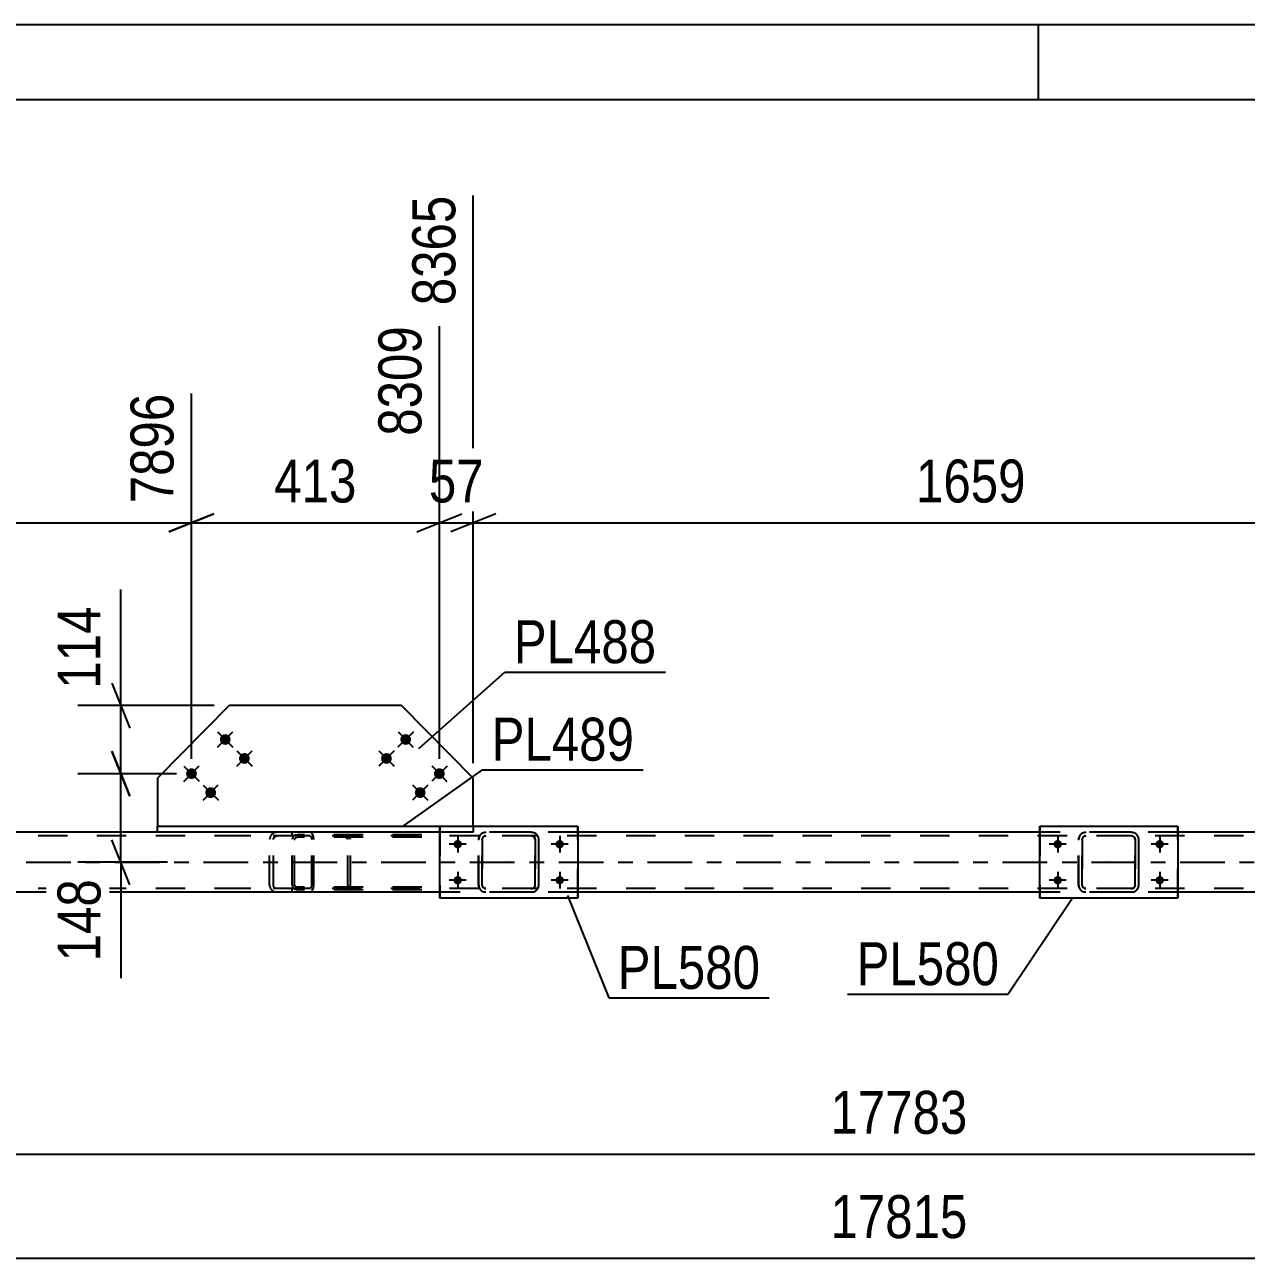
# Model space of a CAD drawing. Header units: millimetres. Extents: x 0 to 841, y 0 to 594.
# Drawn here: x 353.4 to 434.9, y 511.8 to 594 of the extents above; entities that cross this region are included whole.
import ezdxf

# ---------------------------------------------------------------- set-up
doc = ezdxf.new("R2010")
doc.units = ezdxf.units.MM
doc.linetypes.add('DXK_LINE_DOT2', pattern=[3.9198, 1.9599, -1.9599])
doc.linetypes.add('DXK_LINE_DOT3', pattern=[5.9187, 2.979, -0.9799, 0.9799, -0.9799])
doc.styles.add('Arial Narrow', font='ARIALN.TTF', dxfattribs={"height": 0.2})

# ---------------------------------------------------------------- blocks, each defined once
blk = doc.blocks.new('Unknown-570369486-1113')
at = {"color": 5, "linetype": 'Continuous'}
for p, q in [((841, 594), (0, 594)), ((421, 589), (421, 594)), ((836, 589), (5, 589))]:
    blk.add_line(p, q, dxfattribs=at)
blk = doc.blocks.new('Part-570369486-4476 - 4387')
at = {"color": 2, "linetype": 'Continuous'}
for p, q in [((421.078, 540.559), (421.077, 540.559)), ((421.078, 535.759), (421.078, 540.559)), ((421.078, 540.559), (430.278, 540.559)), ((430.278, 540.559), (430.278, 535.759)), ((421.077, 535.759), (421.078, 535.759)), ((430.278, 535.759), (421.078, 535.759))]:
    blk.add_line(p, q, dxfattribs=at)
at = {"color": 7, "linetype": 'DXK_LINE_DOT2'}
for p, q in [((421.077, 540.559), (421.077, 535.759)), ((421.078, 540.559), (421.077, 540.559)), ((430.277, 535.759), (430.277, 540.559)), ((421.078, 535.759), (421.077, 535.759))]:
    blk.add_line(p, q, dxfattribs=at)
blk = doc.blocks.new('Part-570369486-4530 - 4387')
at = {"color": 2, "linetype": 'Continuous'}
for p, q in [((381.078, 535.759), (381.078, 540.559)), ((381.078, 540.559), (381.078, 540.559)), ((381.078, 540.559), (390.278, 540.559)), ((390.278, 540.559), (390.278, 535.759)), ((381.078, 535.759), (381.078, 535.759)), ((390.278, 535.759), (381.078, 535.759))]:
    blk.add_line(p, q, dxfattribs=at)
at = {"color": 7, "linetype": 'DXK_LINE_DOT2'}
for p, q in [((381.078, 540.559), (381.078, 535.759)), ((381.078, 540.559), (381.078, 540.559)), ((390.278, 535.759), (390.278, 540.559)), ((381.078, 535.759), (381.078, 535.759))]:
    blk.add_line(p, q, dxfattribs=at)
blk = doc.blocks.new('Part-570369486-4406 - 4387')
at = {"color": 7, "linetype": 'DXK_LINE_DOT2'}
for p, q in [((760.001, 539.92), (93.078, 539.92)), ((390.278, 540.16), (362.268, 540.16)), ((430.278, 540.16), (421.078, 540.16)), ((760.001, 536.4), (93.078, 536.4)), ((390.278, 536.16), (381.078, 536.16)), ((430.278, 536.16), (421.078, 536.16))]:
    blk.add_line(p, q, dxfattribs=at)
at = {"color": 2, "linetype": 'Continuous'}
for p, q in [((362.268, 540.16), (350.278, 540.16)), ((421.078, 540.16), (390.278, 540.16)), ((447.402, 540.16), (430.278, 540.16)), ((381.078, 536.16), (350.278, 536.16)), ((421.078, 536.16), (390.278, 536.16)), ((461.077, 536.16), (430.278, 536.16))]:
    blk.add_line(p, q, dxfattribs=at)
at = {"color": 7, "linetype": 'DXK_LINE_DOT3'}
blk.add_line((93.078, 538.16), (760.001, 538.16), dxfattribs=at)
blk = doc.blocks.new('Part-570369486-4417 - 4387')
at = {"color": 7, "linetype": 'DXK_LINE_DOT2'}
for p, q in [((423.671, 539.679), (423.707, 539.863)), ((423.671, 539.679), (423.678, 539.679)), ((423.671, 536.639), (423.671, 539.679)), ((423.714, 539.863), (423.678, 539.679)), ((423.678, 536.639), (423.678, 539.679)), ((423.929, 539.771), (423.911, 539.679)), ((423.918, 539.679), (423.911, 539.679)), ((423.911, 539.679), (423.911, 536.639)), ((423.918, 539.679), (423.936, 539.771)), ((423.918, 536.639), (423.918, 539.679)), ((423.981, 539.849), (423.929, 539.771)), ((423.936, 539.771), (423.988, 539.849)), ((423.967, 540.122), (424.151, 540.159)), ((423.967, 540.122), (423.974, 540.122)), ((424.158, 540.159), (423.974, 540.122)), ((424.059, 539.901), (423.981, 539.849)), ((423.988, 539.849), (424.066, 539.901)), ((424.151, 539.919), (424.059, 539.901)), ((424.066, 539.901), (424.158, 539.919)), ((427.198, 540.159), (424.151, 540.159)), ((427.198, 539.919), (424.151, 539.919)), ((427.191, 540.159), (427.374, 540.122)), ((427.282, 539.901), (427.191, 539.919)), ((427.381, 540.122), (427.198, 540.159)), ((427.198, 539.919), (427.289, 539.901)), ((427.282, 539.901), (427.289, 539.901)), ((427.36, 539.849), (427.282, 539.901)), ((427.289, 539.901), (427.367, 539.849)), ((427.412, 539.771), (427.36, 539.849)), ((427.367, 539.849), (427.419, 539.771)), ((427.428, 539.691), (427.412, 539.771)), ((427.419, 539.771), (427.438, 539.679)), ((427.431, 539.679), (427.428, 539.691)), ((427.438, 539.679), (427.431, 539.679)), ((427.431, 539.679), (427.431, 536.639)), ((427.438, 536.639), (427.438, 539.679)), ((427.634, 539.863), (427.671, 539.679)), ((427.678, 539.679), (427.641, 539.863)), ((427.678, 539.679), (427.671, 539.679)), ((427.671, 539.679), (427.671, 536.639)), ((427.678, 536.639), (427.678, 539.679)), ((423.678, 536.639), (423.671, 536.639)), ((423.707, 536.455), (423.671, 536.639)), ((423.678, 536.639), (423.714, 536.455)), ((423.911, 536.639), (423.918, 536.639)), ((423.911, 536.639), (423.929, 536.547)), ((423.936, 536.547), (423.918, 536.639)), ((423.929, 536.547), (423.981, 536.469)), ((423.988, 536.469), (423.936, 536.547)), ((423.981, 536.469), (424.059, 536.417)), ((424.066, 536.417), (423.988, 536.469)), ((424.059, 536.417), (424.151, 536.399)), ((424.158, 536.399), (424.066, 536.417)), ((427.198, 536.399), (424.151, 536.399)), ((427.191, 536.399), (427.282, 536.417)), ((427.289, 536.417), (427.198, 536.399)), ((427.282, 536.417), (427.36, 536.469)), ((427.282, 536.417), (427.289, 536.417)), ((427.367, 536.469), (427.289, 536.417)), ((427.36, 536.469), (427.412, 536.547)), ((427.419, 536.547), (427.367, 536.469)), ((427.412, 536.547), (427.431, 536.639)), ((427.438, 536.639), (427.419, 536.547)), ((427.431, 536.639), (427.438, 536.639)), ((427.671, 536.639), (427.634, 536.455)), ((427.641, 536.455), (427.678, 536.639)), ((427.671, 536.639), (427.678, 536.639)), ((423.967, 536.195), (423.974, 536.195)), ((424.151, 536.159), (423.967, 536.195)), ((423.974, 536.195), (424.158, 536.159)), ((427.198, 536.159), (424.151, 536.159)), ((427.374, 536.195), (427.191, 536.159)), ((427.198, 536.159), (427.381, 536.195))]:
    blk.add_line(p, q, dxfattribs=at)
at = {"color": 7, "linetype": 'DXK_LINE_DOT3'}
blk.add_line((425.682, 538.159), (425.666, 538.159), dxfattribs=at)
at = {"color": 7, "linetype": 'DXK_LINE_DOT2'}
for centre, start, end in [((424.151, 539.679), 112.5, 157.5), ((424.158, 539.679), 112.5, 157.5), ((427.191, 539.679), 22.5, 67.5), ((427.198, 539.679), 22.5, 67.5), ((424.151, 536.639), 202.5, 247.5), ((424.158, 536.639), 202.5, 247.5), ((427.191, 536.639), 292.5, 337.5), ((427.198, 536.639), 292.5, 337.5)]:
    blk.add_arc(centre, 0.48, start, end, dxfattribs=at)
blk = doc.blocks.new('Part-570369486-4457 - 4387')
at = {"color": 7, "linetype": 'DXK_LINE_DOT2'}
for p, q in [((371.259, 539.772), (371.237, 539.67)), ((371.237, 536.65), (371.237, 539.67)), ((371.263, 539.793), (371.259, 539.772)), ((371.407, 539.67), (371.409, 539.68)), ((371.407, 536.65), (371.407, 539.67)), ((371.409, 539.68), (371.42, 539.732)), ((371.42, 539.732), (371.457, 539.783)), ((371.578, 539.99), (371.447, 539.966)), ((371.457, 539.783), (371.512, 539.818)), ((371.512, 539.818), (371.578, 539.83)), ((379.892, 539.99), (371.578, 539.99)), ((379.892, 539.83), (371.578, 539.83)), ((374.922, 539.966), (374.791, 539.99)), ((374.791, 539.83), (374.856, 539.818)), ((374.856, 539.818), (374.912, 539.783)), ((374.912, 539.783), (374.949, 539.732)), ((374.959, 539.68), (374.949, 539.732)), ((374.962, 539.67), (374.959, 539.68)), ((374.962, 536.65), (374.962, 539.67)), ((375.11, 539.772), (375.106, 539.793)), ((375.132, 539.67), (375.11, 539.772)), ((375.132, 536.65), (375.132, 539.67)), ((371.237, 536.65), (371.263, 536.528)), ((371.42, 536.589), (371.407, 536.65)), ((371.457, 536.537), (371.42, 536.589)), ((371.447, 536.355), (371.578, 536.33)), ((371.512, 536.503), (371.457, 536.537)), ((371.578, 536.49), (371.512, 536.503)), ((379.892, 536.49), (371.578, 536.49)), ((379.892, 536.33), (371.578, 536.33)), ((374.856, 536.503), (374.791, 536.49)), ((374.791, 536.33), (374.922, 536.355)), ((374.912, 536.537), (374.856, 536.503)), ((374.949, 536.589), (374.912, 536.537)), ((374.962, 536.65), (374.949, 536.589)), ((375.106, 536.528), (375.132, 536.65))]:
    blk.add_line(p, q, dxfattribs=at)
for centre, start, end in [((371.565, 539.657), 110.75832, 155.68004), ((371.565, 536.664), 204.31996, 249.24168), ((374.804, 536.664), 290.75832, 335.68004)]:
    blk.add_arc(centre, 0.331, start, end, dxfattribs=at)
blk = doc.blocks.new('Bolt-570369486-4623 - 4387')
at = {"linetype": 'Continuous'}
for points in [[(379.06, 546.086, -1), (378.555, 546.598, -1)], [(377.779, 544.821, -1), (377.273, 545.334, -1)], [(381.308, 543.808, -1), (380.802, 544.32, -1)], [(380.026, 542.543, -1), (379.521, 543.056, -1)]]:
    blk.add_hatch(color=1, dxfattribs=at).paths.add_polyline_path(points)
at = {"color": 1, "linetype": 'Continuous'}
for p, q in [((379.32, 546.848), (378.295, 545.836)), ((378.302, 546.854), (379.313, 545.829)), ((378.039, 545.583), (377.014, 544.572)), ((377.02, 545.59), (378.032, 544.565)), ((381.567, 544.57), (380.542, 543.558)), ((380.549, 544.576), (381.561, 543.551)), ((380.286, 543.305), (379.261, 542.294)), ((379.268, 543.312), (380.279, 542.287))]:
    blk.add_line(p, q, dxfattribs=at)
blk = doc.blocks.new('Part-570369486-4531 - 4387')
at = {"color": 7, "linetype": 'DXK_LINE_DOT2'}
for p, q in [((383.671, 539.679), (383.707, 539.863)), ((383.671, 539.679), (383.678, 539.679)), ((383.671, 536.639), (383.671, 539.679)), ((383.714, 539.863), (383.678, 539.679)), ((383.678, 536.639), (383.678, 539.679)), ((383.929, 539.771), (383.911, 539.679)), ((383.918, 539.679), (383.911, 539.679)), ((383.911, 539.679), (383.911, 536.639)), ((383.918, 539.679), (383.936, 539.771)), ((383.918, 536.639), (383.918, 539.679)), ((383.981, 539.849), (383.929, 539.771)), ((383.936, 539.771), (383.988, 539.849)), ((383.967, 540.122), (384.151, 540.159)), ((383.967, 540.122), (383.974, 540.122)), ((384.158, 540.159), (383.974, 540.122)), ((384.059, 539.901), (383.981, 539.849)), ((383.988, 539.849), (384.066, 539.901)), ((384.151, 539.919), (384.059, 539.901)), ((384.066, 539.901), (384.158, 539.919)), ((387.198, 540.159), (384.151, 540.159)), ((387.198, 539.919), (384.151, 539.919)), ((387.191, 540.159), (387.375, 540.122)), ((387.283, 539.901), (387.191, 539.919)), ((387.381, 540.122), (387.198, 540.159)), ((387.198, 539.919), (387.29, 539.901)), ((387.283, 539.901), (387.29, 539.901)), ((387.361, 539.849), (387.283, 539.901)), ((387.29, 539.901), (387.367, 539.849)), ((387.413, 539.771), (387.361, 539.849)), ((387.367, 539.849), (387.419, 539.771)), ((387.428, 539.693), (387.413, 539.771)), ((387.419, 539.771), (387.438, 539.679)), ((387.431, 539.679), (387.428, 539.693)), ((387.438, 539.679), (387.431, 539.679)), ((387.431, 539.679), (387.431, 536.639)), ((387.438, 536.639), (387.438, 539.679)), ((387.634, 539.863), (387.671, 539.679)), ((387.678, 539.679), (387.641, 539.863)), ((387.678, 539.679), (387.671, 539.679)), ((387.671, 539.679), (387.671, 536.639)), ((387.678, 536.639), (387.678, 539.679)), ((383.678, 536.639), (383.671, 536.639)), ((383.707, 536.455), (383.671, 536.639)), ((383.678, 536.639), (383.714, 536.455)), ((383.911, 536.639), (383.918, 536.639)), ((383.911, 536.639), (383.929, 536.547)), ((383.936, 536.547), (383.918, 536.639)), ((383.929, 536.547), (383.981, 536.469)), ((383.988, 536.469), (383.936, 536.547)), ((383.981, 536.469), (384.059, 536.417)), ((384.066, 536.417), (383.988, 536.469)), ((384.059, 536.417), (384.151, 536.399)), ((384.158, 536.399), (384.066, 536.417)), ((387.198, 536.399), (384.151, 536.399)), ((387.191, 536.399), (387.283, 536.417)), ((387.29, 536.417), (387.198, 536.399)), ((387.283, 536.417), (387.361, 536.469)), ((387.283, 536.417), (387.29, 536.417)), ((387.367, 536.469), (387.29, 536.417)), ((387.361, 536.469), (387.413, 536.547)), ((387.419, 536.547), (387.367, 536.469)), ((387.413, 536.547), (387.431, 536.639)), ((387.438, 536.639), (387.419, 536.547)), ((387.431, 536.639), (387.438, 536.639)), ((387.671, 536.639), (387.634, 536.455)), ((387.641, 536.455), (387.678, 536.639)), ((387.671, 536.639), (387.678, 536.639)), ((383.967, 536.195), (383.974, 536.195)), ((384.151, 536.159), (383.967, 536.195)), ((383.974, 536.195), (384.158, 536.159)), ((387.198, 536.159), (384.151, 536.159)), ((387.375, 536.195), (387.191, 536.159)), ((387.198, 536.159), (387.381, 536.195))]:
    blk.add_line(p, q, dxfattribs=at)
at = {"color": 7, "linetype": 'DXK_LINE_DOT3'}
blk.add_line((385.682, 538.159), (385.666, 538.159), dxfattribs=at)
at = {"color": 7, "linetype": 'DXK_LINE_DOT2'}
for centre, start, end in [((384.151, 539.679), 112.5, 157.5), ((384.158, 539.679), 112.5, 157.5), ((387.191, 539.679), 22.5, 67.5), ((387.198, 539.679), 22.5, 67.5), ((384.151, 536.639), 202.5, 247.5), ((384.158, 536.639), 202.5, 247.5), ((387.191, 536.639), 292.5, 337.5), ((387.198, 536.639), 292.5, 337.5)]:
    blk.add_arc(centre, 0.48, start, end, dxfattribs=at)
blk = doc.blocks.new('Part-570369486-4551 - 4387')
at = {"color": 2, "linetype": 'Continuous'}
for p, q in [((362.268, 540.16), (362.268, 540.56)), ((362.268, 540.56), (383.316, 540.56)), ((383.316, 540.56), (383.316, 540.559)), ((383.316, 540.56), (383.316, 540.56)), ((362.268, 540.16), (362.268, 540.16)), ((381.078, 540.16), (362.268, 540.16))]:
    blk.add_line(p, q, dxfattribs=at)
at = {"color": 7, "linetype": 'DXK_LINE_DOT2'}
for p, q in [((362.268, 540.56), (383.316, 540.56)), ((383.316, 540.559), (383.316, 540.16)), ((383.316, 540.16), (362.268, 540.16)), ((383.316, 540.16), (381.078, 540.16))]:
    blk.add_line(p, q, dxfattribs=at)
blk = doc.blocks.new('Part-570369486-4601 - 4387')
at = {"color": 2, "linetype": 'Continuous'}
for p, q in [((367.044, 548.606), (362.268, 543.766)), ((378.54, 548.606), (367.044, 548.606)), ((383.316, 543.766), (378.54, 548.606)), ((362.268, 543.766), (362.268, 540.56)), ((383.316, 540.56), (383.316, 543.766))]:
    blk.add_line(p, q, dxfattribs=at)
at = {"color": 7, "linetype": 'DXK_LINE_DOT2'}
blk.add_line((362.268, 540.56), (383.316, 540.56), dxfattribs=at)
blk = doc.blocks.new('Bolt-570369486-4621 - 4387')
at = {"linetype": 'Continuous'}
for points in [[(381.998, 539.359), (382.004, 539.417), (382.022, 539.473), (382.051, 539.523), (382.09, 539.567), (382.138, 539.601), (382.191, 539.625), (382.248, 539.637), (382.307, 539.637), (382.364, 539.625), (382.418, 539.601), (382.465, 539.567), (382.504, 539.523), (382.534, 539.473), (382.552, 539.417), (382.558, 539.359), (382.552, 539.301), (382.534, 539.245), (382.504, 539.194), (382.465, 539.151), (382.418, 539.116), (382.364, 539.093), (382.307, 539.08), (382.248, 539.08), (382.191, 539.093), (382.138, 539.116), (382.09, 539.151), (382.051, 539.194), (382.022, 539.245), (382.004, 539.301)], [(388.798, 539.359), (388.804, 539.417), (388.822, 539.473), (388.851, 539.523), (388.89, 539.567), (388.938, 539.601), (388.991, 539.625), (389.048, 539.637), (389.107, 539.637), (389.164, 539.625), (389.218, 539.601), (389.265, 539.567), (389.304, 539.523), (389.334, 539.473), (389.352, 539.417), (389.358, 539.359), (389.352, 539.301), (389.334, 539.245), (389.304, 539.194), (389.265, 539.151), (389.218, 539.116), (389.164, 539.093), (389.107, 539.08), (389.048, 539.08), (388.991, 539.093), (388.938, 539.116), (388.89, 539.151), (388.851, 539.194), (388.822, 539.245), (388.804, 539.301)], [(381.998, 536.959), (382.004, 537.017), (382.022, 537.073), (382.051, 537.123), (382.09, 537.167), (382.138, 537.201), (382.191, 537.225), (382.248, 537.237), (382.307, 537.237), (382.364, 537.225), (382.418, 537.201), (382.465, 537.167), (382.504, 537.123), (382.534, 537.073), (382.552, 537.017), (382.558, 536.959), (382.552, 536.901), (382.534, 536.845), (382.504, 536.794), (382.465, 536.751), (382.418, 536.716), (382.364, 536.693), (382.307, 536.68), (382.248, 536.68), (382.191, 536.693), (382.138, 536.716), (382.09, 536.751), (382.051, 536.794), (382.022, 536.845), (382.004, 536.901)], [(388.798, 536.959), (388.804, 537.017), (388.822, 537.073), (388.851, 537.123), (388.89, 537.167), (388.938, 537.201), (388.991, 537.225), (389.048, 537.237), (389.107, 537.237), (389.164, 537.225), (389.218, 537.201), (389.265, 537.167), (389.304, 537.123), (389.334, 537.073), (389.352, 537.017), (389.358, 536.959), (389.352, 536.901), (389.334, 536.845), (389.304, 536.794), (389.265, 536.751), (389.218, 536.716), (389.164, 536.693), (389.107, 536.68), (389.048, 536.68), (388.991, 536.693), (388.938, 536.716), (388.89, 536.751), (388.851, 536.794), (388.822, 536.845), (388.804, 536.901)]]:
    blk.add_hatch(color=1, dxfattribs=at).paths.add_polyline_path(points)
at = {"color": 1, "linetype": 'Continuous'}
for p, q in [((382.278, 539.919), (382.278, 538.799)), ((389.078, 539.919), (389.078, 538.799)), ((382.838, 539.359), (381.718, 539.359)), ((389.638, 539.359), (388.518, 539.359)), ((382.278, 537.519), (382.278, 536.399)), ((389.078, 537.519), (389.078, 536.399)), ((382.838, 536.959), (381.718, 536.959)), ((389.638, 536.959), (388.518, 536.959))]:
    blk.add_line(p, q, dxfattribs=at)
blk = doc.blocks.new('Bolt-570369486-4622 - 4387')
at = {"linetype": 'Continuous'}
for points in [[(367.029, 546.598, -1), (366.524, 546.086, -1)], [(368.311, 545.334, -1), (367.805, 544.821, -1)], [(364.782, 544.32, -1), (364.276, 543.808, -1)], [(366.063, 543.056, -1), (365.557, 542.543, -1)]]:
    blk.add_hatch(color=1, dxfattribs=at).paths.add_polyline_path(points)
at = {"color": 1, "linetype": 'Continuous'}
for p, q in [((366.264, 546.848), (367.289, 545.836)), ((366.271, 545.829), (367.282, 546.854)), ((367.545, 545.583), (368.57, 544.572)), ((367.552, 544.565), (368.564, 545.59)), ((364.017, 544.57), (365.042, 543.558)), ((364.023, 543.551), (365.035, 544.577)), ((365.298, 543.305), (366.323, 542.294)), ((365.305, 542.287), (366.316, 543.312))]:
    blk.add_line(p, q, dxfattribs=at)
blk = doc.blocks.new('Bolt-570369486-4662 - 4387')
at = {"linetype": 'Continuous'}
for points in [[(421.998, 539.359), (422.004, 539.417), (422.022, 539.473), (422.051, 539.523), (422.09, 539.567), (422.138, 539.601), (422.191, 539.625), (422.248, 539.637), (422.307, 539.637), (422.364, 539.625), (422.418, 539.601), (422.465, 539.567), (422.504, 539.523), (422.533, 539.473), (422.551, 539.417), (422.558, 539.359), (422.551, 539.301), (422.533, 539.245), (422.504, 539.194), (422.465, 539.151), (422.418, 539.116), (422.364, 539.093), (422.307, 539.08), (422.248, 539.08), (422.191, 539.093), (422.138, 539.116), (422.09, 539.151), (422.051, 539.194), (422.022, 539.245), (422.004, 539.301)], [(428.798, 539.359), (428.804, 539.417), (428.822, 539.473), (428.851, 539.523), (428.89, 539.567), (428.938, 539.601), (428.991, 539.625), (429.048, 539.637), (429.107, 539.637), (429.164, 539.625), (429.218, 539.601), (429.265, 539.567), (429.304, 539.523), (429.333, 539.473), (429.351, 539.417), (429.358, 539.359), (429.351, 539.301), (429.333, 539.245), (429.304, 539.194), (429.265, 539.151), (429.218, 539.116), (429.164, 539.093), (429.107, 539.08), (429.048, 539.08), (428.991, 539.093), (428.938, 539.116), (428.89, 539.151), (428.851, 539.194), (428.822, 539.245), (428.804, 539.301)], [(421.998, 536.959), (422.004, 537.017), (422.022, 537.073), (422.051, 537.123), (422.09, 537.167), (422.138, 537.201), (422.191, 537.225), (422.248, 537.237), (422.307, 537.237), (422.364, 537.225), (422.418, 537.201), (422.465, 537.167), (422.504, 537.123), (422.533, 537.073), (422.551, 537.017), (422.558, 536.959), (422.551, 536.901), (422.533, 536.845), (422.504, 536.794), (422.465, 536.751), (422.418, 536.716), (422.364, 536.693), (422.307, 536.68), (422.248, 536.68), (422.191, 536.693), (422.138, 536.716), (422.09, 536.751), (422.051, 536.794), (422.022, 536.845), (422.004, 536.901)], [(428.798, 536.959), (428.804, 537.017), (428.822, 537.073), (428.851, 537.123), (428.89, 537.167), (428.938, 537.201), (428.991, 537.225), (429.048, 537.237), (429.107, 537.237), (429.164, 537.225), (429.218, 537.201), (429.265, 537.167), (429.304, 537.123), (429.333, 537.073), (429.351, 537.017), (429.358, 536.959), (429.351, 536.901), (429.333, 536.845), (429.304, 536.794), (429.265, 536.751), (429.218, 536.716), (429.164, 536.693), (429.107, 536.68), (429.048, 536.68), (428.991, 536.693), (428.938, 536.716), (428.89, 536.751), (428.851, 536.794), (428.822, 536.845), (428.804, 536.901)]]:
    blk.add_hatch(color=1, dxfattribs=at).paths.add_polyline_path(points)
at = {"color": 1, "linetype": 'Continuous'}
for p, q in [((422.278, 539.919), (422.278, 538.799)), ((429.078, 539.919), (429.078, 538.799)), ((422.838, 539.359), (421.718, 539.359)), ((429.638, 539.359), (428.518, 539.359)), ((422.278, 537.519), (422.278, 536.399)), ((429.078, 537.519), (429.078, 536.399)), ((422.838, 536.959), (421.718, 536.959)), ((429.638, 536.959), (428.518, 536.959))]:
    blk.add_line(p, q, dxfattribs=at)
blk = doc.blocks.new('Part-570369486-4709 - 4387')
at = {"color": 7, "linetype": 'DXK_LINE_DOT2'}
for p, q in [((372.415, 540.16), (365.871, 540.16)), ((372.415, 539.92), (365.871, 539.92)), ((369.772, 539.85), (369.737, 539.68)), ((369.737, 536.64), (369.737, 539.68)), ((369.775, 539.864), (369.772, 539.85)), ((369.988, 539.68), (370.007, 539.772)), ((369.988, 536.64), (369.988, 539.68)), ((370.007, 539.772), (370.062, 539.85)), ((370.239, 540.16), (370.047, 540.124)), ((370.062, 539.85), (370.143, 539.902)), ((370.143, 539.902), (370.239, 539.92)), ((371.237, 539.92), (371.237, 540.16)), ((372.519, 540.124), (372.415, 540.16)), ((372.415, 539.92), (372.467, 539.902)), ((372.467, 539.902), (372.511, 539.85)), ((372.511, 539.85), (372.54, 539.772)), ((372.606, 540.02), (372.519, 540.124)), ((372.54, 539.772), (372.55, 539.68)), ((372.55, 536.64), (372.55, 539.68)), ((372.665, 539.864), (372.606, 540.02)), ((372.686, 539.68), (372.665, 539.864)), ((372.686, 536.64), (372.686, 539.68)), ((372.415, 536.4), (365.871, 536.4)), ((369.737, 536.64), (369.775, 536.457)), ((370.007, 536.549), (369.988, 536.64)), ((370.062, 536.471), (370.007, 536.549)), ((370.143, 536.419), (370.062, 536.471)), ((370.239, 536.4), (370.143, 536.419)), ((371.237, 536.16), (371.237, 536.4)), ((372.467, 536.419), (372.415, 536.4)), ((372.511, 536.471), (372.467, 536.419)), ((372.511, 536.471), (372.523, 536.503)), ((372.519, 536.197), (372.606, 536.301)), ((372.523, 536.503), (372.54, 536.549)), ((372.54, 536.549), (372.55, 536.64)), ((372.606, 536.301), (372.665, 536.457)), ((372.665, 536.457), (372.686, 536.64)), ((372.415, 536.16), (365.871, 536.16)), ((370.047, 536.197), (370.239, 536.16)), ((372.415, 536.16), (372.519, 536.197))]:
    blk.add_line(p, q, dxfattribs=at)
for centre, start, end in [((370.225, 539.665), 111.19422, 156.15072), ((370.225, 536.656), 203.84928, 248.80578)]:
    blk.add_arc(centre, 0.492, start, end, dxfattribs=at)
blk = doc.blocks.new('StraightDimension-570369486-5651 - 4387')
at = {"color": 7, "linetype": 'Continuous'}
blk.add_line((62.758, 511.751), (760.641, 511.751), dxfattribs=at)
at = {"color": 0}
blk.add_wipeout([(416.87, 512.501), (416.87, 516.701), (406.529, 516.701), (406.529, 512.501)], dxfattribs=at)
at = {"color": 3, "style": 'Arial Narrow'}
blk.add_text('17815', height=2.8633, dxfattribs=at).set_placement((407.129, 513.101))
blk = doc.blocks.new('StraightDimension-570369486-5148 - 4387')
at = {"color": 7, "linetype": 'Continuous'}
blk.add_line((63.398, 518.702), (760.001, 518.702), dxfattribs=at)
at = {"color": 0}
blk.add_wipeout([(416.87, 519.452), (416.87, 523.652), (406.529, 523.652), (406.529, 519.452)], dxfattribs=at)
at = {"color": 3, "style": 'Arial Narrow'}
blk.add_text('17783', height=2.8633, dxfattribs=at).set_placement((407.129, 520.052))
blk = doc.blocks.new('StraightDimension-570369486-12089 - 4387')
at = {"color": 7, "linetype": 'Continuous'}
for p, q in [((383.316, 544.766), (383.316, 582.607)), ((449.663, 545.064), (449.663, 571.236)), ((384.816, 561.395), (381.816, 560.195)), ((448.163, 560.195), (451.163, 561.395)), ((383.316, 560.795), (449.663, 560.795))]:
    blk.add_line(p, q, dxfattribs=at)
at = {"color": 0}
blk.add_wipeout([(420.746, 561.545), (420.746, 565.745), (412.233, 565.745), (412.233, 561.545)], dxfattribs=at)
at = {"color": 3, "style": 'Arial Narrow'}
blk.add_text('1659', height=2.8633, dxfattribs=at).set_placement((412.833, 562.145))
at = {"color": 0, "linetype": 'Continuous'}
blk.add_wipeout([(449.063, 571.836), (444.863, 571.836), (444.863, 561.495), (449.063, 561.495)], dxfattribs=at)
at = {"color": 3, "linetype": 'Continuous', "style": 'Arial Narrow'}
blk.add_text('10024', height=2.8633, rotation=90.00021, dxfattribs=at).set_placement((448.463, 562.095))
blk = doc.blocks.new('StraightDimension-570369486-12090 - 4387')
at = {"color": 7, "linetype": 'Continuous'}
for p, q in [((383.316, 544.766), (383.316, 582.607)), ((381.055, 545.064), (381.055, 573.907)), ((379.555, 560.195), (382.555, 561.395)), ((384.816, 561.395), (381.816, 560.195)), ((381.055, 560.795), (383.316, 560.795))]:
    blk.add_line(p, q, dxfattribs=at)
at = {"color": 0, "linetype": 'Continuous'}
blk.add_wipeout([(382.716, 583.207), (378.516, 583.207), (378.516, 574.695), (382.716, 574.695)], dxfattribs=at)
at = {"color": 3, "linetype": 'Continuous', "style": 'Arial Narrow'}
blk.add_text('8365', height=2.8633, rotation=90.00021, dxfattribs=at).set_placement((382.116, 575.295))
at = {"color": 0}
blk.add_wipeout([(384.613, 561.545), (384.613, 565.745), (379.757, 565.745), (379.757, 561.545)], dxfattribs=at)
at = {"color": 3, "style": 'Arial Narrow'}
blk.add_text('57', height=2.8633, dxfattribs=at).set_placement((380.357, 562.145))
blk = doc.blocks.new('StraightDimension-570369486-12091 - 4387')
at = {"color": 7, "linetype": 'Continuous'}
for p, q in [((381.055, 545.064), (381.055, 573.907)), ((364.529, 545.064), (364.529, 569.407)), ((366.029, 561.395), (363.029, 560.195)), ((379.555, 560.195), (382.555, 561.395)), ((364.529, 560.795), (381.055, 560.795))]:
    blk.add_line(p, q, dxfattribs=at)
at = {"color": 0}
blk.add_wipeout([(376.134, 561.545), (376.134, 565.745), (369.45, 565.745), (369.45, 561.545)], dxfattribs=at)
at = {"color": 3, "style": 'Arial Narrow'}
blk.add_text('413', height=2.8633, dxfattribs=at).set_placement((370.05, 562.145))
at = {"color": 0, "linetype": 'Continuous'}
blk.add_wipeout([(380.455, 574.507), (376.255, 574.507), (376.255, 565.995), (380.455, 565.995)], dxfattribs=at)
at = {"color": 3, "linetype": 'Continuous', "style": 'Arial Narrow'}
blk.add_text('8309', height=2.8633, rotation=90.00021, dxfattribs=at).set_placement((379.855, 566.595))
blk = doc.blocks.new('StraightDimension-570369486-12092 - 4387')
at = {"color": 7, "linetype": 'Continuous'}
for p, q in [((298.181, 544.766), (298.181, 582.607)), ((364.529, 545.064), (364.529, 569.407)), ((299.681, 561.395), (296.681, 560.195)), ((363.029, 560.195), (366.029, 561.395)), ((298.181, 560.795), (364.529, 560.795))]:
    blk.add_line(p, q, dxfattribs=at)
at = {"color": 0}
blk.add_wipeout([(335.612, 561.545), (335.612, 565.745), (327.099, 565.745), (327.099, 561.545)], dxfattribs=at)
at = {"color": 3, "style": 'Arial Narrow'}
blk.add_text('1659', height=2.8633, dxfattribs=at).set_placement((327.699, 562.145))
at = {"color": 0, "linetype": 'Continuous'}
blk.add_wipeout([(363.929, 570.007), (359.729, 570.007), (359.729, 561.495), (363.929, 561.495)], dxfattribs=at)
at = {"color": 3, "linetype": 'Continuous', "style": 'Arial Narrow'}
blk.add_text('7896', height=2.8633, rotation=90.00021, dxfattribs=at).set_placement((363.329, 562.095))
blk = doc.blocks.new('StraightDimension-570369486-20929 - 4387')
at = {"color": 7, "linetype": 'Continuous'}
for p, q in [((359.811, 548.606), (359.811, 556.341)), ((359.811, 548.606), (359.811, 556.341)), ((359.211, 550.106), (360.411, 547.106)), ((366.044, 548.606), (356.961, 548.606)), ((359.811, 544.064), (359.811, 548.606)), ((360.411, 542.564), (359.211, 545.564)), ((363.529, 544.064), (356.961, 544.064))]:
    blk.add_line(p, q, dxfattribs=at)
at = {"color": 0}
blk.add_wipeout([(359.061, 555.816), (354.861, 555.816), (354.861, 549.131), (359.061, 549.131)], dxfattribs=at)
at = {"color": 3, "style": 'Arial Narrow'}
blk.add_text('114', height=2.8633, rotation=90.00021, dxfattribs=at).set_placement((358.461, 549.731))
blk = doc.blocks.new('StraightDimension-570369486-20930 - 4387')
at = {"color": 7, "linetype": 'Continuous'}
for p, q in [((359.211, 545.564), (360.411, 542.564)), ((363.529, 544.064), (356.961, 544.064)), ((359.811, 538.16), (359.811, 544.064)), ((360.411, 536.66), (359.211, 539.66)), ((362.932, 538.16), (356.961, 538.16)), ((359.811, 538.16), (359.811, 530.426)), ((359.811, 538.16), (359.811, 530.426))]:
    blk.add_line(p, q, dxfattribs=at)
at = {"color": 0}
blk.add_wipeout([(359.061, 537.635), (354.861, 537.635), (354.861, 530.951), (359.061, 530.951)], dxfattribs=at)
at = {"color": 3, "style": 'Arial Narrow'}
blk.add_text('148', height=2.8633, rotation=90.00021, dxfattribs=at).set_placement((358.461, 531.551))
blk = doc.blocks.new('Mark-570369486-4526 - 4387')
at = {"color": 30, "linetype": 'Continuous'}
for p, q in [((389.595, 535.932), (392.343, 529.114)), ((392.343, 529.114), (403.047, 529.114))]:
    blk.add_line(p, q, dxfattribs=at)
at = {"color": 0}
blk.add_wipeout([(402.447, 529.714), (402.447, 532.714), (392.943, 532.714), (392.943, 529.714)], dxfattribs=at)
blk.add_wipeout([(402.447, 529.714), (402.447, 532.714), (392.943, 532.714), (392.943, 529.714)], dxfattribs=at)
at = {"color": 3, "style": 'Arial Narrow'}
blk.add_text('PL580', height=2.8633, dxfattribs=at).set_placement((392.943, 529.714))
blk = doc.blocks.new('Mark-570369486-4472 - 4387')
at = {"color": 30, "linetype": 'Continuous'}
for p in [(423.253, 535.763), (408.27, 529.363)]:
    blk.add_line(p, (418.974, 529.363), dxfattribs=at)
at = {"color": 0}
blk.add_wipeout([(418.374, 529.963), (418.374, 532.963), (408.87, 532.963), (408.87, 529.963)], dxfattribs=at)
blk.add_wipeout([(418.374, 529.963), (418.374, 532.963), (408.87, 532.963), (408.87, 529.963)], dxfattribs=at)
at = {"color": 3, "style": 'Arial Narrow'}
blk.add_text('PL580', height=2.8633, dxfattribs=at).set_placement((408.87, 529.963))
blk = doc.blocks.new('Mark-570369486-4547 - 4387')
at = {"color": 30, "linetype": 'Continuous'}
for p, q in [((378.63, 540.56), (383.941, 544.33)), ((383.941, 544.33), (394.645, 544.33))]:
    blk.add_line(p, q, dxfattribs=at)
at = {"color": 0}
blk.add_wipeout([(394.045, 544.93), (394.045, 547.93), (384.541, 547.93), (384.541, 544.93)], dxfattribs=at)
blk.add_wipeout([(394.045, 544.93), (394.045, 547.93), (384.541, 547.93), (384.541, 544.93)], dxfattribs=at)
at = {"color": 3, "style": 'Arial Narrow'}
blk.add_text('PL489', height=2.8633, dxfattribs=at).set_placement((384.541, 544.93))
blk = doc.blocks.new('Mark-570369486-4597 - 4387')
at = {"color": 30, "linetype": 'Continuous'}
for p, q in [((379.686, 545.736), (385.417, 550.83)), ((385.417, 550.83), (396.121, 550.83))]:
    blk.add_line(p, q, dxfattribs=at)
at = {"color": 0}
blk.add_wipeout([(395.521, 551.43), (395.521, 554.43), (386.017, 554.43), (386.017, 551.43)], dxfattribs=at)
blk.add_wipeout([(395.521, 551.43), (395.521, 554.43), (386.017, 554.43), (386.017, 551.43)], dxfattribs=at)
at = {"color": 3, "style": 'Arial Narrow'}
blk.add_text('PL488', height=2.8633, dxfattribs=at).set_placement((386.017, 551.43))

msp = doc.modelspace()

# ---------------------------------------------------------------- block references
for name in ['Unknown-570369486-1113', 'Part-570369486-4601 - 4387', 'Bolt-570369486-4622 - 4387', 'Bolt-570369486-4623 - 4387', 'Part-570369486-4406 - 4387', 'Part-570369486-4551 - 4387', 'Part-570369486-4530 - 4387', 'Part-570369486-4476 - 4387', 'Part-570369486-4709 - 4387', 'Part-570369486-4457 - 4387', 'Bolt-570369486-4621 - 4387', 'Part-570369486-4531 - 4387', 'Bolt-570369486-4662 - 4387', 'Part-570369486-4417 - 4387']:
    msp.add_blockref(name, (0, 0))

# ---------------------------------------------------------------- next in the draw order: block references
for name in ['StraightDimension-570369486-12089 - 4387', 'StraightDimension-570369486-5651 - 4387']:
    msp.add_blockref(name, (0, 0))

# ---------------------------------------------------------------- next in the draw order: block references
for name in ['StraightDimension-570369486-12090 - 4387', 'StraightDimension-570369486-5148 - 4387']:
    msp.add_blockref(name, (0, 0))

# ---------------------------------------------------------------- next in the draw order: block references
for name in ['StraightDimension-570369486-12091 - 4387', 'Mark-570369486-4526 - 4387', 'Mark-570369486-4472 - 4387']:
    msp.add_blockref(name, (0, 0))

# ---------------------------------------------------------------- next in the draw order: block references
for name in ['StraightDimension-570369486-12092 - 4387', 'Mark-570369486-4547 - 4387']:
    msp.add_blockref(name, (0, 0))

# ---------------------------------------------------------------- next in the draw order: block references
for name in ['StraightDimension-570369486-20929 - 4387', 'Mark-570369486-4597 - 4387']:
    msp.add_blockref(name, (0, 0))

# ---------------------------------------------------------------- next in the draw order: block references
msp.add_blockref('StraightDimension-570369486-20930 - 4387', (0, 0))

doc.saveas('drawing.dxf')
